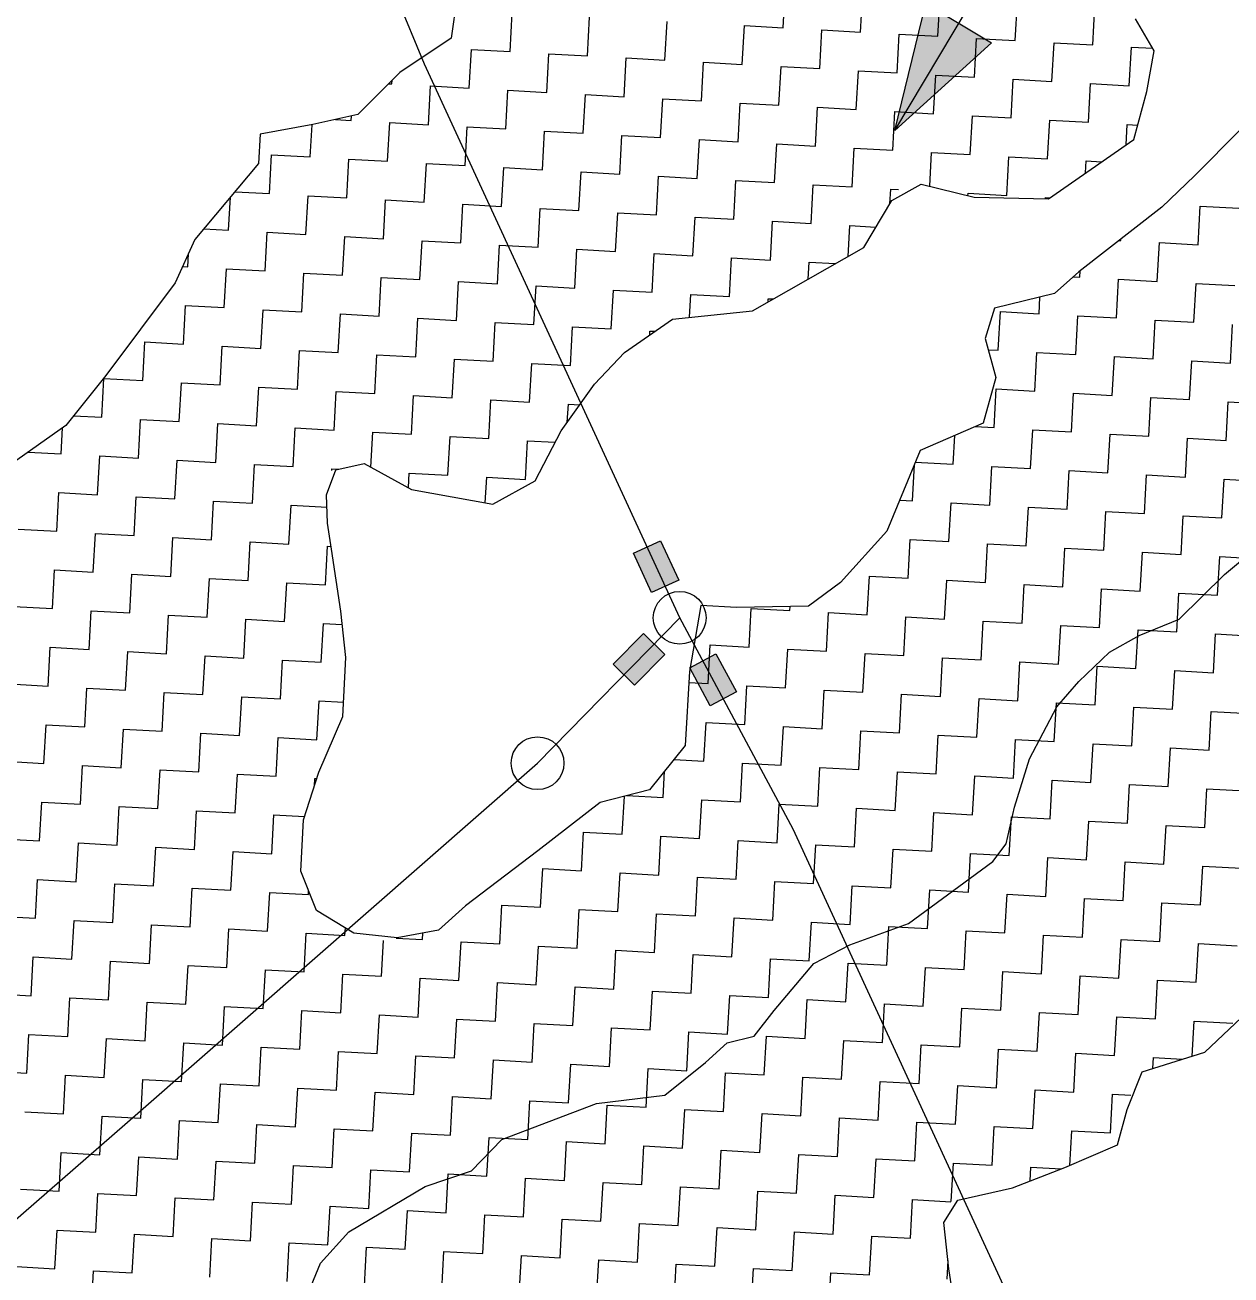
# Model space of a CAD drawing. Header units: metres. Extents: x 277693 to 280943, y 2038920 to 2043234.
# Drawn here: x 278205.6 to 278598.1, y 2042440.3 to 2042847.1 of the extents above; entities that cross this region are included whole.
import ezdxf

# ---------------------------------------------------------------- set-up
doc = ezdxf.new("R2010")
doc.units = ezdxf.units.M
doc.header["$MEASUREMENT"] = 0
for name, color, linetype in [('LINE_WATER', 4, 'Continuous'), ('POLY_HATCH', 12, 'Continuous'), ('POLY_PARCEL', 6, 'Continuous')]:
    doc.layers.add(name, color=color, linetype=linetype)

# ---------------------------------------------------------------- blocks, each defined once
blk = doc.blocks.new('344')
h = blk.add_hatch(color=256)
h.paths.add_polyline_path([(278509.48, 2042847.71), (278498.81, 2042854.08), (278488.64, 2042812.82)])
h.paths.add_polyline_path([(278488.64, 2042812.82), (278520.16, 2042841.33), (278509.48, 2042847.71)])
for points in [[(278403.65, 2042675.2), (278409.53, 2042662.44), (278418.35, 2042666.51), (278412.47, 2042679.26)], [(278404, 2042632.29), (278413.81, 2042642.33), (278406.86, 2042649.12), (278397.05, 2042639.08)], [(278437.13, 2042630.13), (278430.48, 2042642.5), (278421.92, 2042637.9), (278428.57, 2042625.53)]]:
    blk.add_hatch(color=256).paths.add_polyline_path(points)
for points in [[(278488.64, 2042812.82), (278614.21, 2043022.99)], [(278488.64, 2042812.82), (278498.81, 2042854.08)], [(278498.81, 2042854.08), (278520.16, 2042841.33)], [(278488.64, 2042812.82), (278520.16, 2042841.33)]]:
    blk.add_lwpolyline(points)
for points in [[(278412.47, 2042679.26), (278418.35, 2042666.51), (278409.53, 2042662.44), (278403.65, 2042675.2)], [(278397.05, 2042639.08), (278406.86, 2042649.12), (278413.81, 2042642.33), (278404, 2042632.29)], [(278428.57, 2042625.53), (278421.92, 2042637.9), (278430.48, 2042642.5), (278437.13, 2042630.13)]]:
    blk.add_lwpolyline(points, close=True)
for centre in [(278418.66, 2042654.24), (278372.41, 2042606.9)]:
    blk.add_circle(centre, 8.59)
at = {"layer": 'LINE_WATER'}
for p, q in [((278596.04, 2042668.36), (278605.86, 2042676.52)), ((278581.19, 2042653.8), (278596.04, 2042668.36)), ((278568.18, 2042648.5), (278581.19, 2042653.8)), ((278558.51, 2042643.01), (278568.18, 2042648.5)), ((278548.62, 2042633.53), (278558.51, 2042643.01)), ((278541.47, 2042625.23), (278548.62, 2042633.53)), ((278532.51, 2042608.33), (278541.47, 2042625.23)), ((278527.62, 2042592.55), (278532.51, 2042608.33)), ((278524.96, 2042580.66), (278527.62, 2042592.55)), ((278520.63, 2042574.88), (278524.96, 2042580.66)), ((278493.16, 2042554.72), (278520.63, 2042574.88)), ((278474.04, 2042547.75), (278493.16, 2042554.72)), ((278462.33, 2042541.71), (278474.04, 2042547.75)), ((278449.44, 2042526.37), (278462.33, 2042541.71)), ((278442.95, 2042518.03), (278449.44, 2042526.37)), ((278427.09, 2042509.55), (278434.13, 2042515.85)), ((278434.13, 2042515.85), (278442.95, 2042518.03)), ((278413.79, 2042498.91), (278427.09, 2042509.55)), ((278391.56, 2042496.12), (278413.79, 2042498.91)), ((278360.8, 2042484.45), (278391.56, 2042496.12)), ((278350.87, 2042474.29), (278360.8, 2042484.45)), ((278335.87, 2042469.1), (278350.87, 2042474.29)), ((278310.97, 2042454.42), (278335.87, 2042469.1)), ((278301.71, 2042444.24), (278310.97, 2042454.42)), ((278294.75, 2042427.23), (278301.71, 2042444.24))]:
    blk.add_line(p, q, dxfattribs=at)
at = {"layer": 'POLY_HATCH', "linetype": 'Continuous'}
for p, q in [((278452.34, 2042846.22), (278453.04, 2042858.82)), ((278477.53, 2042844.83), (278478.23, 2042857.43)), ((278502.72, 2042843.45), (278503.42, 2042856.04)), ((278527.91, 2042842.06), (278528.61, 2042854.65)), ((278553.1, 2042840.67), (278553.8, 2042853.26)), ((278363.48, 2042838.49), (278364.17, 2042851.09)), ((278388.67, 2042837.1), (278389.36, 2042849.7)), ((278413.86, 2042835.71), (278414.55, 2042848.31)), ((278439.05, 2042834.32), (278439.75, 2042846.92)), ((278439.75, 2042846.92), (278452.34, 2042846.22)), ((278464.24, 2042832.93), (278464.94, 2042845.53)), ((278464.94, 2042845.53), (278477.53, 2042844.83)), ((278489.43, 2042831.54), (278490.13, 2042844.14)), ((278490.13, 2042844.14), (278502.72, 2042843.45)), ((278514.62, 2042830.16), (278515.32, 2042842.75)), ((278515.32, 2042842.75), (278527.91, 2042842.06)), ((278539.81, 2042828.77), (278540.51, 2042841.36)), ((278540.51, 2042841.36), (278553.1, 2042840.67)), ((278350.19, 2042826.59), (278350.88, 2042839.19)), ((278350.88, 2042839.19), (278363.48, 2042838.49)), ((278375.38, 2042825.2), (278376.07, 2042837.8)), ((278376.07, 2042837.8), (278388.67, 2042837.1)), ((278400.57, 2042823.81), (278401.26, 2042836.41)), ((278401.26, 2042836.41), (278413.86, 2042835.71)), ((278565, 2042827.38), (278565.7, 2042839.97)), ((278565.7, 2042839.97), (278572.63, 2042839.59)), ((278425.76, 2042822.42), (278426.46, 2042835.02)), ((278426.46, 2042835.02), (278439.05, 2042834.32)), ((278450.95, 2042821.03), (278451.65, 2042833.63)), ((278451.65, 2042833.63), (278464.24, 2042832.93)), ((278476.14, 2042819.64), (278476.84, 2042832.24)), ((278476.84, 2042832.24), (278489.43, 2042831.54)), ((278323.95, 2042828.04), (278325, 2042827.98)), ((278325, 2042827.98), (278325.06, 2042829.16)), ((278501.33, 2042818.25), (278502.03, 2042830.85)), ((278502.03, 2042830.85), (278514.62, 2042830.16)), ((278526.52, 2042816.87), (278527.22, 2042829.46)), ((278527.22, 2042829.46), (278539.81, 2042828.77)), ((278551.71, 2042815.48), (278552.41, 2042828.07)), ((278552.41, 2042828.07), (278565, 2042827.38)), ((278336.9, 2042814.69), (278337.59, 2042827.29)), ((278337.59, 2042827.29), (278350.19, 2042826.59)), ((278362.09, 2042813.3), (278362.78, 2042825.9)), ((278362.78, 2042825.9), (278375.38, 2042825.2)), ((278387.28, 2042811.91), (278387.97, 2042824.51)), ((278387.97, 2042824.51), (278400.57, 2042823.81)), ((278412.47, 2042810.52), (278413.17, 2042823.12)), ((278413.17, 2042823.12), (278425.76, 2042822.42)), ((278437.66, 2042809.13), (278438.36, 2042821.73)), ((278438.36, 2042821.73), (278450.95, 2042821.03)), ((278462.85, 2042807.74), (278463.55, 2042820.34)), ((278463.55, 2042820.34), (278476.14, 2042819.64)), ((278306.64, 2042816.36), (278311.71, 2042816.08)), ((278311.71, 2042816.08), (278311.79, 2042817.48)), ((278488.04, 2042806.35), (278488.74, 2042818.95)), ((278488.74, 2042818.95), (278501.33, 2042818.25)), ((278513.23, 2042804.96), (278513.93, 2042817.56)), ((278513.93, 2042817.56), (278526.52, 2042816.87)), ((278538.42, 2042803.58), (278539.12, 2042816.17)), ((278539.12, 2042816.17), (278551.71, 2042815.48)), ((278298.42, 2042804.18), (278299, 2042814.69)), ((278323.61, 2042802.79), (278324.3, 2042815.38)), ((278324.3, 2042815.38), (278336.9, 2042814.69)), ((278348.8, 2042801.4), (278349.49, 2042814)), ((278349.49, 2042814), (278362.09, 2042813.3)), ((278373.99, 2042800.01), (278374.68, 2042812.61)), ((278374.68, 2042812.61), (278387.28, 2042811.91)), ((278563.94, 2042808.12), (278564.31, 2042814.78)), ((278564.31, 2042814.78), (278567.77, 2042814.59)), ((278399.18, 2042798.62), (278399.88, 2042811.22)), ((278399.88, 2042811.22), (278412.47, 2042810.52)), ((278424.37, 2042797.23), (278425.07, 2042809.83)), ((278425.07, 2042809.83), (278437.66, 2042809.13)), ((278449.56, 2042795.84), (278450.26, 2042808.44)), ((278450.26, 2042808.44), (278462.85, 2042807.74)), ((278285.13, 2042792.28), (278285.82, 2042804.87)), ((278285.82, 2042804.87), (278298.42, 2042804.18)), ((278310.32, 2042790.89), (278311.01, 2042803.48)), ((278311.01, 2042803.48), (278323.61, 2042802.79)), ((278474.75, 2042794.45), (278475.45, 2042807.05)), ((278475.45, 2042807.05), (278488.04, 2042806.35)), ((278500.03, 2042794.68), (278500.64, 2042805.66)), ((278500.64, 2042805.66), (278513.23, 2042804.96)), ((278525.13, 2042791.67), (278525.83, 2042804.27)), ((278525.83, 2042804.27), (278538.42, 2042803.58)), ((278335.51, 2042789.5), (278336.2, 2042802.09)), ((278336.2, 2042802.09), (278348.8, 2042801.4)), ((278360.7, 2042788.11), (278361.39, 2042800.71)), ((278361.39, 2042800.71), (278373.99, 2042800.01)), ((278550.8, 2042798.98), (278551.02, 2042802.88)), ((278551.02, 2042802.88), (278556.01, 2042802.61)), ((278385.89, 2042786.72), (278386.59, 2042799.32)), ((278386.59, 2042799.32), (278399.18, 2042798.62)), ((278411.08, 2042785.33), (278411.78, 2042797.93)), ((278411.78, 2042797.93), (278424.37, 2042797.23)), ((278436.27, 2042783.94), (278436.97, 2042796.54)), ((278436.97, 2042796.54), (278449.56, 2042795.84)), ((278273.95, 2042792.89), (278285.13, 2042792.28)), ((278297.03, 2042778.99), (278297.72, 2042791.58)), ((278297.72, 2042791.58), (278310.32, 2042790.89)), ((278461.46, 2042782.55), (278462.16, 2042795.15)), ((278462.16, 2042795.15), (278474.75, 2042794.45)), ((278487.08, 2042788.93), (278487.35, 2042793.76)), ((278487.35, 2042793.76), (278489.89, 2042793.62)), ((278512.5, 2042791.58), (278512.54, 2042792.37)), ((278512.54, 2042792.37), (278525.13, 2042791.67)), ((278271.84, 2042780.38), (278272.43, 2042791.09)), ((278322.22, 2042777.6), (278322.91, 2042790.19)), ((278322.91, 2042790.19), (278335.51, 2042789.5)), ((278347.41, 2042776.21), (278348.1, 2042788.8)), ((278348.1, 2042788.8), (278360.7, 2042788.11)), ((278372.6, 2042774.82), (278373.3, 2042787.42)), ((278373.3, 2042787.42), (278385.89, 2042786.72)), ((278537.71, 2042790.6), (278537.73, 2042790.98)), ((278537.73, 2042790.98), (278539.19, 2042790.9)), ((278587.42, 2042775.61), (278588.11, 2042788.2)), ((278588.11, 2042788.2), (278600.71, 2042787.51)), ((278397.79, 2042773.43), (278398.49, 2042786.03)), ((278398.49, 2042786.03), (278411.08, 2042785.33)), ((278422.98, 2042772.04), (278423.68, 2042784.64)), ((278423.68, 2042784.64), (278436.27, 2042783.94)), ((278448.17, 2042770.65), (278448.87, 2042783.25)), ((278448.87, 2042783.25), (278461.46, 2042782.55)), ((278263.8, 2042780.82), (278271.84, 2042780.38)), ((278283.74, 2042767.09), (278284.43, 2042779.68)), ((278284.43, 2042779.68), (278297.03, 2042778.99)), ((278473.51, 2042771.84), (278474.06, 2042781.86)), ((278474.06, 2042781.86), (278482.56, 2042781.39)), ((278308.93, 2042765.7), (278309.62, 2042778.29)), ((278309.62, 2042778.29), (278322.22, 2042777.6)), ((278334.12, 2042764.31), (278334.81, 2042776.9)), ((278334.81, 2042776.9), (278347.41, 2042776.21)), ((278359.31, 2042762.92), (278360.01, 2042775.51)), ((278360.01, 2042775.51), (278372.6, 2042774.82)), ((278561.72, 2042777.02), (278562.23, 2042777)), ((278562.23, 2042777), (278562.25, 2042777.43)), ((278574.13, 2042763.7), (278574.82, 2042776.3)), ((278574.82, 2042776.3), (278587.42, 2042775.61)), ((278258.55, 2042768.48), (278258.78, 2042772.7)), ((278384.5, 2042761.53), (278385.2, 2042774.13)), ((278385.2, 2042774.13), (278397.79, 2042773.43)), ((278409.69, 2042760.14), (278410.39, 2042772.74)), ((278410.39, 2042772.74), (278422.98, 2042772.04)), ((278434.88, 2042758.75), (278435.58, 2042771.35)), ((278435.58, 2042771.35), (278448.17, 2042770.65)), ((278256.9, 2042768.57), (278258.55, 2042768.48)), ((278270.45, 2042755.19), (278271.14, 2042767.78)), ((278271.14, 2042767.78), (278283.74, 2042767.09)), ((278460.46, 2042764.44), (278460.77, 2042769.96)), ((278460.77, 2042769.96), (278469.36, 2042769.48)), ((278548.94, 2042765.09), (278549.05, 2042767.16)), ((278295.64, 2042753.8), (278296.33, 2042766.39)), ((278296.33, 2042766.39), (278308.93, 2042765.7)), ((278320.83, 2042752.41), (278321.52, 2042765)), ((278321.52, 2042765), (278334.12, 2042764.31)), ((278346.02, 2042751.02), (278346.72, 2042763.61)), ((278346.72, 2042763.61), (278359.31, 2042762.92)), ((278546.8, 2042765.21), (278548.94, 2042765.09)), ((278560.84, 2042751.8), (278561.53, 2042764.4)), ((278561.53, 2042764.4), (278574.13, 2042763.7)), ((278586.03, 2042750.41), (278586.72, 2042763.01)), ((278586.72, 2042763.01), (278599.32, 2042762.32)), ((278371.21, 2042749.63), (278371.91, 2042762.22)), ((278371.91, 2042762.22), (278384.5, 2042761.53)), ((278396.4, 2042748.24), (278397.1, 2042760.84)), ((278397.1, 2042760.84), (278409.69, 2042760.14)), ((278421.88, 2042752.01), (278422.29, 2042759.45)), ((278422.29, 2042759.45), (278434.88, 2042758.75)), ((278257.16, 2042743.29), (278257.85, 2042755.88)), ((278257.85, 2042755.88), (278270.45, 2042755.19)), ((278447.42, 2042757.04), (278447.48, 2042758.06)), ((278447.48, 2042758.06), (278449.06, 2042757.97)), ((278535.65, 2042753.19), (278535.94, 2042758.55)), ((278282.35, 2042741.9), (278283.04, 2042754.49)), ((278283.04, 2042754.49), (278295.64, 2042753.8)), ((278307.54, 2042740.51), (278308.23, 2042753.1)), ((278308.23, 2042753.1), (278320.83, 2042752.41)), ((278332.73, 2042739.12), (278333.42, 2042751.71)), ((278333.42, 2042751.71), (278346.02, 2042751.02)), ((278522.36, 2042741.29), (278523.05, 2042753.89)), ((278523.05, 2042753.89), (278535.65, 2042753.19)), ((278547.55, 2042739.9), (278548.24, 2042752.5)), ((278548.24, 2042752.5), (278560.84, 2042751.8)), ((278572.74, 2042738.51), (278573.43, 2042751.11)), ((278573.43, 2042751.11), (278586.03, 2042750.41)), ((278357.92, 2042737.73), (278358.62, 2042750.32)), ((278358.62, 2042750.32), (278371.21, 2042749.63)), ((278383.11, 2042736.34), (278383.81, 2042748.93)), ((278383.81, 2042748.93), (278396.4, 2042748.24)), ((278408.93, 2042746.31), (278409, 2042747.55)), ((278409, 2042747.55), (278410.58, 2042747.46)), ((278597.93, 2042737.12), (278598.62, 2042749.72)), ((278243.87, 2042731.39), (278244.56, 2042743.98)), ((278244.56, 2042743.98), (278257.16, 2042743.29)), ((278269.06, 2042730), (278269.75, 2042742.59)), ((278269.75, 2042742.59), (278282.35, 2042741.9)), ((278294.25, 2042728.61), (278294.94, 2042741.2)), ((278294.94, 2042741.2), (278307.54, 2042740.51)), ((278319.44, 2042727.22), (278320.13, 2042739.81)), ((278320.13, 2042739.81), (278332.73, 2042739.12)), ((278344.63, 2042725.83), (278345.33, 2042738.42)), ((278345.33, 2042738.42), (278357.92, 2042737.73)), ((278519.12, 2042741.47), (278522.36, 2042741.29)), ((278534.26, 2042728), (278534.95, 2042740.6)), ((278534.95, 2042740.6), (278547.55, 2042739.9)), ((278559.45, 2042726.61), (278560.14, 2042739.21)), ((278560.14, 2042739.21), (278572.74, 2042738.51)), ((278369.82, 2042724.44), (278370.52, 2042737.03)), ((278370.52, 2042737.03), (278383.11, 2042736.34)), ((278584.64, 2042725.22), (278585.33, 2042737.82)), ((278585.33, 2042737.82), (278597.93, 2042737.12)), ((278230.58, 2042719.48), (278231.27, 2042732.08)), ((278231.27, 2042732.08), (278243.87, 2042731.39)), ((278255.77, 2042718.1), (278256.46, 2042730.69)), ((278256.46, 2042730.69), (278269.06, 2042730)), ((278280.96, 2042716.71), (278281.65, 2042729.3)), ((278281.65, 2042729.3), (278294.25, 2042728.61)), ((278306.15, 2042715.32), (278306.84, 2042727.91)), ((278306.84, 2042727.91), (278319.44, 2042727.22)), ((278331.34, 2042713.93), (278332.04, 2042726.52)), ((278332.04, 2042726.52), (278344.63, 2042725.83)), ((278520.97, 2042716.1), (278521.66, 2042728.7)), ((278521.66, 2042728.7), (278534.26, 2042728)), ((278546.16, 2042714.71), (278546.85, 2042727.31)), ((278546.85, 2042727.31), (278559.45, 2042726.61)), ((278356.53, 2042712.54), (278357.23, 2042725.13)), ((278357.23, 2042725.13), (278369.82, 2042724.44)), ((278382.09, 2042717.88), (278382.42, 2042723.74)), ((278382.42, 2042723.74), (278386.12, 2042723.54)), ((278571.35, 2042713.32), (278572.04, 2042725.92)), ((278572.04, 2042725.92), (278584.64, 2042725.22)), ((278596.54, 2042711.93), (278597.23, 2042724.53)), ((278597.23, 2042724.53), (278609.83, 2042723.83)), ((278221.39, 2042719.99), (278230.58, 2042719.48)), ((278242.48, 2042706.19), (278243.17, 2042718.79)), ((278243.17, 2042718.79), (278255.77, 2042718.1)), ((278217.29, 2042707.58), (278217.76, 2042716.06)), ((278267.67, 2042704.8), (278268.36, 2042717.4)), ((278268.36, 2042717.4), (278280.96, 2042716.71)), ((278292.86, 2042703.42), (278293.55, 2042716.01)), ((278293.55, 2042716.01), (278306.15, 2042715.32)), ((278318.12, 2042703.23), (278318.75, 2042714.62)), ((278318.75, 2042714.62), (278331.34, 2042713.93)), ((278514.81, 2042716.44), (278520.97, 2042716.1)), ((278532.87, 2042702.81), (278533.56, 2042715.41)), ((278533.56, 2042715.41), (278546.16, 2042714.71)), ((278558.06, 2042701.42), (278558.75, 2042714.02)), ((278558.75, 2042714.02), (278571.35, 2042713.32)), ((278343.24, 2042700.64), (278343.94, 2042713.23)), ((278343.94, 2042713.23), (278356.53, 2042712.54)), ((278368.43, 2042699.25), (278369.13, 2042711.84)), ((278369.13, 2042711.84), (278378.15, 2042711.35)), ((278507.68, 2042704.2), (278508.19, 2042713.58)), ((278583.25, 2042700.03), (278583.94, 2042712.63)), ((278583.94, 2042712.63), (278596.54, 2042711.93)), ((278206.61, 2042708.17), (278217.29, 2042707.58)), ((278229.19, 2042694.29), (278229.88, 2042706.89)), ((278229.88, 2042706.89), (278242.48, 2042706.19)), ((278254.38, 2042692.9), (278255.07, 2042705.5)), ((278255.07, 2042705.5), (278267.67, 2042704.8)), ((278279.57, 2042691.51), (278280.26, 2042704.11)), ((278280.26, 2042704.11), (278292.86, 2042703.42)), ((278305.42, 2042702.11), (278305.46, 2042702.72)), ((278305.46, 2042702.72), (278307.7, 2042702.6)), ((278494.39, 2042692.3), (278495.04, 2042704.12)), ((278495.35, 2042704.88), (278507.68, 2042704.2)), ((278519.58, 2042690.91), (278520.27, 2042703.51)), ((278520.27, 2042703.51), (278532.87, 2042702.81)), ((278544.77, 2042689.52), (278545.46, 2042702.12)), ((278545.46, 2042702.12), (278558.06, 2042701.42)), ((278330.38, 2042696.57), (278330.65, 2042701.33)), ((278330.65, 2042701.33), (278343.24, 2042700.64)), ((278355.38, 2042691.67), (278355.84, 2042699.94)), ((278355.84, 2042699.94), (278368.43, 2042699.25)), ((278569.96, 2042688.13), (278570.65, 2042700.73)), ((278570.65, 2042700.73), (278583.25, 2042700.03)), ((278595.15, 2042686.74), (278595.84, 2042699.34)), ((278595.84, 2042699.34), (278608.44, 2042698.64)), ((278215.9, 2042682.39), (278216.59, 2042694.99)), ((278216.59, 2042694.99), (278229.19, 2042694.29)), ((278241.09, 2042681), (278241.78, 2042693.6)), ((278241.78, 2042693.6), (278254.38, 2042692.9)), ((278266.28, 2042679.61), (278266.97, 2042692.21)), ((278266.97, 2042692.21), (278279.57, 2042691.51)), ((278291.47, 2042678.22), (278292.17, 2042690.82)), ((278292.17, 2042690.82), (278303.9, 2042690.17)), ((278490.28, 2042692.53), (278494.39, 2042692.3)), ((278506.29, 2042679.01), (278506.98, 2042691.61)), ((278506.98, 2042691.61), (278519.58, 2042690.91)), ((278531.48, 2042677.62), (278532.17, 2042690.22)), ((278532.17, 2042690.22), (278544.77, 2042689.52)), ((278556.67, 2042676.23), (278557.36, 2042688.83)), ((278557.36, 2042688.83), (278569.96, 2042688.13)), ((278581.86, 2042674.84), (278582.55, 2042687.44)), ((278582.55, 2042687.44), (278595.15, 2042686.74)), ((278203.3, 2042683.09), (278215.9, 2042682.39)), ((278227.8, 2042669.1), (278228.49, 2042681.7)), ((278228.49, 2042681.7), (278241.09, 2042681)), ((278252.99, 2042667.71), (278253.68, 2042680.31)), ((278253.68, 2042680.31), (278266.28, 2042679.61)), ((278278.18, 2042666.32), (278278.88, 2042678.92)), ((278278.88, 2042678.92), (278291.47, 2042678.22)), ((278303.37, 2042664.93), (278304.07, 2042677.53)), ((278304.07, 2042677.53), (278305.15, 2042677.47)), ((278493, 2042667.11), (278493.69, 2042679.71)), ((278493.69, 2042679.71), (278506.29, 2042679.01)), ((278518.19, 2042665.72), (278518.88, 2042678.32)), ((278518.88, 2042678.32), (278531.48, 2042677.62)), ((278543.38, 2042664.33), (278544.07, 2042676.93)), ((278544.07, 2042676.93), (278556.67, 2042676.23)), ((278568.57, 2042662.94), (278569.26, 2042675.54)), ((278569.26, 2042675.54), (278581.86, 2042674.84)), ((278593.76, 2042661.55), (278594.45, 2042674.15)), ((278594.45, 2042674.15), (278607.05, 2042673.45)), ((278214.51, 2042657.2), (278215.2, 2042669.8)), ((278215.2, 2042669.8), (278227.8, 2042669.1)), ((278239.7, 2042655.81), (278240.39, 2042668.41)), ((278240.39, 2042668.41), (278252.99, 2042667.71)), ((278264.89, 2042654.42), (278265.59, 2042667.02)), ((278265.59, 2042667.02), (278278.18, 2042666.32)), ((278290.08, 2042653.03), (278290.78, 2042665.63)), ((278290.78, 2042665.63), (278303.37, 2042664.93)), ((278479.71, 2042655.21), (278480.4, 2042667.8)), ((278480.4, 2042667.8), (278493, 2042667.11)), ((278504.9, 2042653.82), (278505.59, 2042666.42)), ((278505.59, 2042666.42), (278518.19, 2042665.72)), ((278530.09, 2042652.43), (278530.78, 2042665.03)), ((278530.78, 2042665.03), (278543.38, 2042664.33)), ((278555.28, 2042651.04), (278555.97, 2042663.64)), ((278555.97, 2042663.64), (278568.57, 2042662.94)), ((278580.47, 2042649.65), (278581.16, 2042662.25)), ((278581.16, 2042662.25), (278593.76, 2042661.55)), ((278201.91, 2042657.9), (278214.51, 2042657.2)), ((278441.23, 2042644.7), (278441.92, 2042657.29)), ((278441.92, 2042657.29), (278454.52, 2042656.6)), ((278454.52, 2042656.6), (278454.59, 2042657.9)), ((278226.41, 2042643.91), (278227.1, 2042656.51)), ((278227.1, 2042656.51), (278239.7, 2042655.81)), ((278251.6, 2042642.52), (278252.3, 2042655.12)), ((278252.3, 2042655.12), (278264.89, 2042654.42)), ((278276.79, 2042641.13), (278277.49, 2042653.73)), ((278277.49, 2042653.73), (278290.08, 2042653.03)), ((278466.42, 2042643.31), (278467.11, 2042655.9)), ((278467.11, 2042655.9), (278479.71, 2042655.21)), ((278491.61, 2042641.92), (278492.3, 2042654.51)), ((278492.3, 2042654.51), (278504.9, 2042653.82)), ((278516.8, 2042640.53), (278517.49, 2042653.13)), ((278517.49, 2042653.13), (278530.09, 2042652.43)), ((278301.98, 2042639.74), (278302.68, 2042652.34)), ((278302.68, 2042652.34), (278308.83, 2042652)), ((278541.99, 2042639.14), (278542.68, 2042651.74)), ((278542.68, 2042651.74), (278555.28, 2042651.04)), ((278567.18, 2042637.75), (278567.87, 2042650.35)), ((278567.87, 2042650.35), (278580.47, 2042649.65)), ((278592.37, 2042636.36), (278593.07, 2042648.96)), ((278593.07, 2042648.96), (278605.66, 2042648.26)), ((278427.94, 2042632.8), (278428.63, 2042645.39)), ((278428.63, 2042645.39), (278441.23, 2042644.7)), ((278213.12, 2042632.01), (278213.81, 2042644.61)), ((278213.81, 2042644.61), (278226.41, 2042643.91)), ((278238.31, 2042630.62), (278239.01, 2042643.22)), ((278239.01, 2042643.22), (278251.6, 2042642.52)), ((278263.5, 2042629.23), (278264.2, 2042641.83)), ((278264.2, 2042641.83), (278276.79, 2042641.13)), ((278453.13, 2042631.41), (278453.82, 2042644)), ((278453.82, 2042644), (278466.42, 2042643.31)), ((278478.32, 2042630.02), (278479.01, 2042642.61)), ((278479.01, 2042642.61), (278491.61, 2042641.92)), ((278503.51, 2042628.63), (278504.2, 2042641.22)), ((278504.2, 2042641.22), (278516.8, 2042640.53)), ((278288.69, 2042627.84), (278289.39, 2042640.44)), ((278289.39, 2042640.44), (278301.98, 2042639.74)), ((278528.7, 2042627.24), (278529.39, 2042639.84)), ((278529.39, 2042639.84), (278541.99, 2042639.14)), ((278553.89, 2042625.85), (278554.58, 2042638.45)), ((278554.58, 2042638.45), (278567.18, 2042637.75)), ((278579.08, 2042624.46), (278579.78, 2042637.06)), ((278579.78, 2042637.06), (278592.37, 2042636.36)), ((278200.52, 2042632.71), (278213.12, 2042632.01)), ((278421.62, 2042633.15), (278427.94, 2042632.8)), ((278225.02, 2042618.72), (278225.72, 2042631.32)), ((278225.72, 2042631.32), (278238.31, 2042630.62)), ((278250.21, 2042617.33), (278250.91, 2042629.93)), ((278250.91, 2042629.93), (278263.5, 2042629.23)), ((278275.4, 2042615.94), (278276.1, 2042628.54)), ((278276.1, 2042628.54), (278288.69, 2042627.84)), ((278439.84, 2042619.51), (278440.53, 2042632.1)), ((278440.53, 2042632.1), (278453.13, 2042631.41)), ((278465.03, 2042618.12), (278465.72, 2042630.71)), ((278465.72, 2042630.71), (278478.32, 2042630.02)), ((278490.22, 2042616.73), (278490.91, 2042629.32)), ((278490.91, 2042629.32), (278503.51, 2042628.63)), ((278300.59, 2042614.55), (278301.29, 2042627.15)), ((278301.29, 2042627.15), (278309.22, 2042626.71)), ((278515.41, 2042615.34), (278516.1, 2042627.93)), ((278516.1, 2042627.93), (278528.7, 2042627.24)), ((278540.6, 2042613.95), (278541.29, 2042626.55)), ((278541.29, 2042626.55), (278553.89, 2042625.85)), ((278565.79, 2042612.56), (278566.49, 2042625.16)), ((278566.49, 2042625.16), (278579.08, 2042624.46)), ((278590.98, 2042611.17), (278591.68, 2042623.77)), ((278591.68, 2042623.77), (278604.27, 2042623.07)), ((278211.73, 2042606.82), (278212.42, 2042619.42)), ((278212.42, 2042619.42), (278225.02, 2042618.72)), ((278236.92, 2042605.43), (278237.62, 2042618.03)), ((278237.62, 2042618.03), (278250.21, 2042617.33)), ((278262.11, 2042604.04), (278262.81, 2042616.64)), ((278262.81, 2042616.64), (278275.4, 2042615.94)), ((278426.55, 2042607.61), (278427.24, 2042620.2)), ((278427.24, 2042620.2), (278439.84, 2042619.51)), ((278451.74, 2042606.22), (278452.43, 2042618.81)), ((278452.43, 2042618.81), (278465.03, 2042618.12)), ((278476.93, 2042604.83), (278477.62, 2042617.42)), ((278477.62, 2042617.42), (278490.22, 2042616.73)), ((278287.3, 2042602.65), (278288, 2042615.25)), ((278288, 2042615.25), (278300.59, 2042614.55)), ((278502.12, 2042603.44), (278502.81, 2042616.03)), ((278502.81, 2042616.03), (278515.41, 2042615.34)), ((278527.31, 2042602.05), (278528, 2042614.64)), ((278528, 2042614.64), (278540.6, 2042613.95)), ((278552.5, 2042600.66), (278553.2, 2042613.25)), ((278553.2, 2042613.25), (278565.79, 2042612.56)), ((278577.69, 2042599.27), (278578.39, 2042611.87)), ((278578.39, 2042611.87), (278590.98, 2042611.17)), ((278199.13, 2042607.52), (278211.73, 2042606.82)), ((278223.63, 2042593.53), (278224.33, 2042606.13)), ((278224.33, 2042606.13), (278236.92, 2042605.43)), ((278248.82, 2042592.14), (278249.52, 2042604.74)), ((278249.52, 2042604.74), (278262.11, 2042604.04)), ((278413.26, 2042595.71), (278413.73, 2042604.28)), ((278416.85, 2042608.14), (278426.55, 2042607.61)), ((278438.45, 2042594.32), (278439.14, 2042606.91)), ((278439.14, 2042606.91), (278451.74, 2042606.22)), ((278463.64, 2042592.93), (278464.33, 2042605.52)), ((278464.33, 2042605.52), (278476.93, 2042604.83)), ((278488.83, 2042591.54), (278489.52, 2042604.13)), ((278489.52, 2042604.13), (278502.12, 2042603.44)), ((278274.01, 2042590.75), (278274.71, 2042603.35)), ((278274.71, 2042603.35), (278287.3, 2042602.65)), ((278299.76, 2042599.38), (278299.9, 2042601.96)), ((278299.9, 2042601.96), (278300.58, 2042601.92)), ((278514.02, 2042590.15), (278514.71, 2042602.74)), ((278514.71, 2042602.74), (278527.31, 2042602.05)), ((278539.21, 2042588.76), (278539.91, 2042601.35)), ((278539.91, 2042601.35), (278552.5, 2042600.66)), ((278399.97, 2042583.8), (278400.65, 2042596.15)), ((278401.45, 2042596.36), (278413.26, 2042595.71)), ((278564.4, 2042587.37), (278565.1, 2042599.96)), ((278565.1, 2042599.96), (278577.69, 2042599.27)), ((278589.59, 2042585.98), (278590.29, 2042598.58)), ((278590.29, 2042598.58), (278602.88, 2042597.88)), ((278210.34, 2042581.63), (278211.04, 2042594.23)), ((278211.04, 2042594.23), (278223.63, 2042593.53)), ((278235.53, 2042580.24), (278236.23, 2042592.84)), ((278236.23, 2042592.84), (278248.82, 2042592.14)), ((278425.16, 2042582.42), (278425.85, 2042595.01)), ((278425.85, 2042595.01), (278438.45, 2042594.32)), ((278450.35, 2042581.03), (278451.04, 2042593.62)), ((278451.04, 2042593.62), (278463.64, 2042592.93)), ((278475.54, 2042579.64), (278476.23, 2042592.23)), ((278476.23, 2042592.23), (278488.83, 2042591.54)), ((278260.72, 2042578.85), (278261.42, 2042591.45)), ((278261.42, 2042591.45), (278274.01, 2042590.75)), ((278285.91, 2042577.46), (278286.61, 2042590.06)), ((278286.61, 2042590.06), (278296.56, 2042589.51)), ((278500.73, 2042578.25), (278501.42, 2042590.84)), ((278501.42, 2042590.84), (278514.02, 2042590.15)), ((278525.92, 2042576.86), (278526.62, 2042589.45)), ((278526.62, 2042589.45), (278539.21, 2042588.76)), ((278551.11, 2042575.47), (278551.81, 2042588.06)), ((278551.81, 2042588.06), (278564.4, 2042587.37)), ((278386.68, 2042571.9), (278387.37, 2042584.5)), ((278387.37, 2042584.5), (278399.97, 2042583.8)), ((278576.3, 2042574.08), (278577, 2042586.67)), ((278577, 2042586.67), (278589.59, 2042585.98)), ((278197.75, 2042582.32), (278210.34, 2042581.63)), ((278222.24, 2042568.34), (278222.94, 2042580.94)), ((278222.94, 2042580.94), (278235.53, 2042580.24)), ((278411.87, 2042570.51), (278412.56, 2042583.11)), ((278412.56, 2042583.11), (278425.16, 2042582.42)), ((278437.06, 2042569.13), (278437.75, 2042581.72)), ((278437.75, 2042581.72), (278450.35, 2042581.03)), ((278462.25, 2042567.74), (278462.94, 2042580.33)), ((278462.94, 2042580.33), (278475.54, 2042579.64)), ((278247.43, 2042566.95), (278248.13, 2042579.55)), ((278248.13, 2042579.55), (278260.72, 2042578.85)), ((278272.62, 2042565.56), (278273.32, 2042578.16)), ((278273.32, 2042578.16), (278285.91, 2042577.46)), ((278487.44, 2042566.35), (278488.13, 2042578.94)), ((278488.13, 2042578.94), (278500.73, 2042578.25)), ((278512.63, 2042564.96), (278513.32, 2042577.55)), ((278513.32, 2042577.55), (278525.92, 2042576.86)), ((278537.82, 2042563.57), (278538.52, 2042576.16)), ((278538.52, 2042576.16), (278551.11, 2042575.47)), ((278373.39, 2042560), (278374.08, 2042572.6)), ((278374.08, 2042572.6), (278386.68, 2042571.9)), ((278563.01, 2042562.18), (278563.71, 2042574.77)), ((278563.71, 2042574.77), (278576.3, 2042574.08)), ((278588.2, 2042560.79), (278588.9, 2042573.38)), ((278588.9, 2042573.38), (278601.49, 2042572.69)), ((278208.95, 2042556.44), (278209.65, 2042569.03)), ((278209.65, 2042569.03), (278222.24, 2042568.34)), ((278234.14, 2042555.05), (278234.84, 2042567.65)), ((278234.84, 2042567.65), (278247.43, 2042566.95)), ((278398.58, 2042558.61), (278399.27, 2042571.21)), ((278399.27, 2042571.21), (278411.87, 2042570.51)), ((278423.77, 2042557.22), (278424.46, 2042569.82)), ((278424.46, 2042569.82), (278437.06, 2042569.13)), ((278448.96, 2042555.84), (278449.65, 2042568.43)), ((278449.65, 2042568.43), (278462.25, 2042567.74)), ((278259.33, 2042553.66), (278260.03, 2042566.26)), ((278260.03, 2042566.26), (278272.62, 2042565.56)), ((278284.52, 2042552.27), (278285.22, 2042564.87)), ((278285.22, 2042564.87), (278297.81, 2042564.17)), ((278297.81, 2042564.17), (278297.88, 2042565.36)), ((278474.15, 2042554.45), (278474.84, 2042567.04)), ((278474.84, 2042567.04), (278487.44, 2042566.35)), ((278499.34, 2042553.06), (278500.03, 2042565.65)), ((278500.03, 2042565.65), (278512.63, 2042564.96)), ((278524.53, 2042551.67), (278525.23, 2042564.26)), ((278525.23, 2042564.26), (278537.82, 2042563.57)), ((278360.1, 2042548.1), (278360.79, 2042560.7)), ((278360.79, 2042560.7), (278373.39, 2042560)), ((278549.72, 2042550.28), (278550.42, 2042562.87)), ((278550.42, 2042562.87), (278563.01, 2042562.18)), ((278574.91, 2042548.89), (278575.61, 2042561.48)), ((278575.61, 2042561.48), (278588.2, 2042560.79)), ((278196.36, 2042557.13), (278208.95, 2042556.44)), ((278220.85, 2042543.15), (278221.55, 2042555.74)), ((278221.55, 2042555.74), (278234.14, 2042555.05)), ((278385.29, 2042546.71), (278385.98, 2042559.31)), ((278385.98, 2042559.31), (278398.58, 2042558.61)), ((278410.48, 2042545.32), (278411.17, 2042557.92)), ((278411.17, 2042557.92), (278423.77, 2042557.22)), ((278435.67, 2042543.93), (278436.36, 2042556.53)), ((278436.36, 2042556.53), (278448.96, 2042555.84)), ((278246.04, 2042541.76), (278246.74, 2042554.35)), ((278246.74, 2042554.35), (278259.33, 2042553.66)), ((278271.23, 2042540.37), (278271.93, 2042552.97)), ((278271.93, 2042552.97), (278284.52, 2042552.27)), ((278296.42, 2042538.98), (278297.12, 2042551.58)), ((278297.12, 2042551.58), (278309.71, 2042550.88)), ((278309.71, 2042550.88), (278309.85, 2042553.29)), ((278334.91, 2042549.49), (278335.02, 2042551.63)), ((278460.86, 2042542.55), (278461.55, 2042555.14)), ((278461.55, 2042555.14), (278474.15, 2042554.45)), ((278486.05, 2042541.16), (278486.74, 2042553.75)), ((278486.74, 2042553.75), (278499.34, 2042553.06)), ((278511.24, 2042539.77), (278511.94, 2042552.36)), ((278511.94, 2042552.36), (278524.53, 2042551.67)), ((278321.62, 2042537.59), (278322.25, 2042549.18)), ((278326.33, 2042549.97), (278334.91, 2042549.49)), ((278346.81, 2042536.2), (278347.5, 2042548.8)), ((278347.5, 2042548.8), (278360.1, 2042548.1)), ((278372, 2042534.81), (278372.69, 2042547.41)), ((278372.69, 2042547.41), (278385.29, 2042546.71)), ((278536.43, 2042538.38), (278537.13, 2042550.97)), ((278537.13, 2042550.97), (278549.72, 2042550.28)), ((278561.62, 2042536.99), (278562.32, 2042549.58)), ((278562.32, 2042549.58), (278574.91, 2042548.89)), ((278586.81, 2042535.6), (278587.51, 2042548.19)), ((278587.51, 2042548.19), (278600.1, 2042547.5)), ((278207.56, 2042531.25), (278208.26, 2042543.84)), ((278208.26, 2042543.84), (278220.85, 2042543.15)), ((278397.19, 2042533.42), (278397.88, 2042546.02)), ((278397.88, 2042546.02), (278410.48, 2042545.32)), ((278422.38, 2042532.03), (278423.07, 2042544.63)), ((278423.07, 2042544.63), (278435.67, 2042543.93)), ((278447.57, 2042530.64), (278448.26, 2042543.24)), ((278448.26, 2042543.24), (278460.86, 2042542.55)), ((278232.75, 2042529.86), (278233.45, 2042542.45)), ((278233.45, 2042542.45), (278246.04, 2042541.76)), ((278257.94, 2042528.47), (278258.64, 2042541.06)), ((278258.64, 2042541.06), (278271.23, 2042540.37)), ((278283.13, 2042527.08), (278283.83, 2042539.68)), ((278283.83, 2042539.68), (278296.42, 2042538.98)), ((278472.76, 2042529.26), (278473.45, 2042541.85)), ((278473.45, 2042541.85), (278486.05, 2042541.16)), ((278497.95, 2042527.87), (278498.65, 2042540.46)), ((278498.65, 2042540.46), (278511.24, 2042539.77)), ((278523.14, 2042526.48), (278523.84, 2042539.07)), ((278523.84, 2042539.07), (278536.43, 2042538.38)), ((278308.33, 2042525.69), (278309.02, 2042538.29)), ((278309.02, 2042538.29), (278321.62, 2042537.59)), ((278333.52, 2042524.3), (278334.21, 2042536.9)), ((278334.21, 2042536.9), (278346.81, 2042536.2)), ((278358.71, 2042522.91), (278359.4, 2042535.51)), ((278359.4, 2042535.51), (278372, 2042534.81)), ((278548.33, 2042525.09), (278549.03, 2042537.68)), ((278549.03, 2042537.68), (278561.62, 2042536.99)), ((278573.52, 2042523.7), (278574.22, 2042536.29)), ((278574.22, 2042536.29), (278586.81, 2042535.6)), ((278194.97, 2042531.94), (278207.56, 2042531.25)), ((278383.9, 2042521.52), (278384.59, 2042534.12)), ((278384.59, 2042534.12), (278397.19, 2042533.42)), ((278409.09, 2042520.13), (278409.78, 2042532.73)), ((278409.78, 2042532.73), (278422.38, 2042532.03)), ((278434.28, 2042518.74), (278434.97, 2042531.34)), ((278434.97, 2042531.34), (278447.57, 2042530.64)), ((278219.46, 2042517.96), (278220.16, 2042530.55)), ((278220.16, 2042530.55), (278232.75, 2042529.86)), ((278244.65, 2042516.57), (278245.35, 2042529.16)), ((278245.35, 2042529.16), (278257.94, 2042528.47)), ((278269.84, 2042515.18), (278270.54, 2042527.77)), ((278270.54, 2042527.77), (278283.13, 2042527.08)), ((278459.47, 2042517.35), (278460.16, 2042529.95)), ((278460.16, 2042529.95), (278472.76, 2042529.26)), ((278484.66, 2042515.97), (278485.36, 2042528.56)), ((278485.36, 2042528.56), (278497.95, 2042527.87)), ((278509.85, 2042514.58), (278510.55, 2042527.17)), ((278510.55, 2042527.17), (278523.14, 2042526.48)), ((278295.04, 2042513.79), (278295.73, 2042526.39)), ((278295.73, 2042526.39), (278308.33, 2042525.69)), ((278320.23, 2042512.4), (278320.92, 2042525)), ((278320.92, 2042525), (278333.52, 2042524.3)), ((278345.42, 2042511.01), (278346.11, 2042523.61)), ((278346.11, 2042523.61), (278358.71, 2042522.91)), ((278535.04, 2042513.19), (278535.74, 2042525.78)), ((278535.74, 2042525.78), (278548.33, 2042525.09)), ((278560.23, 2042511.8), (278560.93, 2042524.39)), ((278560.93, 2042524.39), (278573.52, 2042523.7)), ((278585.49, 2042511.61), (278586.12, 2042523)), ((278586.12, 2042523), (278598.71, 2042522.31)), ((278370.61, 2042509.62), (278371.3, 2042522.22)), ((278371.3, 2042522.22), (278383.9, 2042521.52)), ((278395.8, 2042508.23), (278396.49, 2042520.83)), ((278396.49, 2042520.83), (278409.09, 2042520.13)), ((278420.99, 2042506.84), (278421.68, 2042519.44)), ((278421.68, 2042519.44), (278434.28, 2042518.74)), ((278206.17, 2042506.06), (278206.87, 2042518.65)), ((278206.87, 2042518.65), (278219.46, 2042517.96)), ((278231.36, 2042504.67), (278232.06, 2042517.26)), ((278232.06, 2042517.26), (278244.65, 2042516.57)), ((278256.55, 2042503.28), (278257.25, 2042515.87)), ((278257.25, 2042515.87), (278269.84, 2042515.18)), ((278446.18, 2042505.45), (278446.87, 2042518.05)), ((278446.87, 2042518.05), (278459.47, 2042517.35)), ((278471.37, 2042504.06), (278472.07, 2042516.66)), ((278472.07, 2042516.66), (278484.66, 2042515.97)), ((278496.56, 2042502.68), (278497.26, 2042515.27)), ((278497.26, 2042515.27), (278509.85, 2042514.58)), ((278281.75, 2042501.89), (278282.44, 2042514.48)), ((278282.44, 2042514.48), (278295.04, 2042513.79)), ((278306.94, 2042500.5), (278307.63, 2042513.1)), ((278307.63, 2042513.1), (278320.23, 2042512.4)), ((278332.13, 2042499.11), (278332.82, 2042511.71)), ((278332.82, 2042511.71), (278345.42, 2042511.01)), ((278521.75, 2042501.29), (278522.45, 2042513.88)), ((278522.45, 2042513.88), (278535.04, 2042513.19)), ((278546.94, 2042499.9), (278547.64, 2042512.49)), ((278547.64, 2042512.49), (278560.23, 2042511.8)), ((278572.63, 2042507.58), (278572.83, 2042511.1)), ((278572.83, 2042511.1), (278582.22, 2042510.58)), ((278193.58, 2042506.75), (278206.17, 2042506.06)), ((278357.32, 2042497.72), (278358.01, 2042510.32)), ((278358.01, 2042510.32), (278370.61, 2042509.62)), ((278382.51, 2042496.33), (278383.2, 2042508.93)), ((278383.2, 2042508.93), (278395.8, 2042508.23)), ((278407.7, 2042494.94), (278408.39, 2042507.54)), ((278408.39, 2042507.54), (278420.99, 2042506.84)), ((278218.07, 2042492.77), (278218.77, 2042505.36)), ((278218.77, 2042505.36), (278231.36, 2042504.67)), ((278243.26, 2042491.38), (278243.96, 2042503.97)), ((278243.96, 2042503.97), (278256.55, 2042503.28)), ((278268.46, 2042489.99), (278269.15, 2042502.58)), ((278269.15, 2042502.58), (278281.75, 2042501.89)), ((278432.89, 2042493.55), (278433.58, 2042506.15)), ((278433.58, 2042506.15), (278446.18, 2042505.45)), ((278458.08, 2042492.16), (278458.78, 2042504.76)), ((278458.78, 2042504.76), (278471.37, 2042504.06)), ((278483.27, 2042490.77), (278483.97, 2042503.37)), ((278483.97, 2042503.37), (278496.56, 2042502.68)), ((278293.65, 2042488.6), (278294.34, 2042501.19)), ((278294.34, 2042501.19), (278306.94, 2042500.5)), ((278318.84, 2042487.21), (278319.53, 2042499.81)), ((278319.53, 2042499.81), (278332.13, 2042499.11)), ((278344.03, 2042485.82), (278344.72, 2042498.42)), ((278344.72, 2042498.42), (278357.32, 2042497.72)), ((278508.46, 2042489.39), (278509.16, 2042501.98)), ((278509.16, 2042501.98), (278521.75, 2042501.29)), ((278533.65, 2042488), (278534.35, 2042500.59)), ((278534.35, 2042500.59), (278546.94, 2042499.9)), ((278558.84, 2042486.61), (278559.54, 2042499.2)), ((278559.54, 2042499.2), (278565.56, 2042498.87)), ((278369.22, 2042484.43), (278369.91, 2042497.03)), ((278369.91, 2042497.03), (278382.51, 2042496.33)), ((278394.41, 2042483.04), (278395.1, 2042495.64)), ((278395.1, 2042495.64), (278407.7, 2042494.94)), ((278205.48, 2042493.46), (278218.07, 2042492.77)), ((278229.97, 2042479.48), (278230.67, 2042492.07)), ((278230.67, 2042492.07), (278243.26, 2042491.38)), ((278255.17, 2042478.09), (278255.86, 2042490.68)), ((278255.86, 2042490.68), (278268.46, 2042489.99)), ((278419.6, 2042481.65), (278420.29, 2042494.25)), ((278420.29, 2042494.25), (278432.89, 2042493.55)), ((278444.79, 2042480.26), (278445.49, 2042492.86)), ((278445.49, 2042492.86), (278458.08, 2042492.16)), ((278469.98, 2042478.87), (278470.68, 2042491.47)), ((278470.68, 2042491.47), (278483.27, 2042490.77)), ((278280.36, 2042476.7), (278281.05, 2042489.29)), ((278281.05, 2042489.29), (278293.65, 2042488.6)), ((278305.55, 2042475.31), (278306.24, 2042487.9)), ((278306.24, 2042487.9), (278318.84, 2042487.21)), ((278330.74, 2042473.92), (278331.43, 2042486.52)), ((278331.43, 2042486.52), (278344.03, 2042485.82)), ((278495.17, 2042477.48), (278495.87, 2042490.08)), ((278495.87, 2042490.08), (278508.46, 2042489.39)), ((278520.36, 2042476.1), (278521.06, 2042488.69)), ((278521.06, 2042488.69), (278533.65, 2042488)), ((278545.63, 2042476.01), (278546.25, 2042487.3)), ((278546.25, 2042487.3), (278558.84, 2042486.61)), ((278355.93, 2042472.53), (278356.62, 2042485.13)), ((278356.62, 2042485.13), (278369.22, 2042484.43)), ((278381.12, 2042471.14), (278381.81, 2042483.74)), ((278381.81, 2042483.74), (278394.41, 2042483.04)), ((278406.31, 2042469.75), (278407, 2042482.35)), ((278407, 2042482.35), (278419.6, 2042481.65)), ((278216.68, 2042467.58), (278217.38, 2042480.17)), ((278217.38, 2042480.17), (278229.97, 2042479.48)), ((278241.87, 2042466.19), (278242.57, 2042478.78)), ((278242.57, 2042478.78), (278255.17, 2042478.09)), ((278431.5, 2042468.36), (278432.2, 2042480.96)), ((278432.2, 2042480.96), (278444.79, 2042480.26)), ((278456.69, 2042466.97), (278457.39, 2042479.57)), ((278457.39, 2042479.57), (278469.98, 2042478.87)), ((278481.88, 2042465.58), (278482.58, 2042478.18)), ((278482.58, 2042478.18), (278495.17, 2042477.48)), ((278267.07, 2042464.8), (278267.76, 2042477.39)), ((278267.76, 2042477.39), (278280.36, 2042476.7)), ((278292.26, 2042463.41), (278292.95, 2042476)), ((278292.95, 2042476), (278305.55, 2042475.31)), ((278317.45, 2042462.02), (278318.14, 2042474.61)), ((278318.14, 2042474.61), (278330.74, 2042473.92)), ((278507.08, 2042464.24), (278507.77, 2042476.79)), ((278507.77, 2042476.79), (278520.36, 2042476.1)), ((278532.71, 2042470.96), (278532.96, 2042475.4)), ((278532.96, 2042475.4), (278542.83, 2042474.86)), ((278342.64, 2042460.63), (278343.33, 2042473.23)), ((278343.33, 2042473.23), (278355.93, 2042472.53)), ((278367.83, 2042459.24), (278368.52, 2042471.84)), ((278368.52, 2042471.84), (278381.12, 2042471.14)), ((278393.02, 2042457.85), (278393.71, 2042470.45)), ((278393.71, 2042470.45), (278406.31, 2042469.75)), ((278204.09, 2042468.27), (278216.68, 2042467.58)), ((278228.58, 2042454.29), (278229.28, 2042466.88)), ((278229.28, 2042466.88), (278241.87, 2042466.19)), ((278418.21, 2042456.46), (278418.91, 2042469.06)), ((278418.91, 2042469.06), (278431.5, 2042468.36)), ((278443.4, 2042455.07), (278444.1, 2042467.67)), ((278444.1, 2042467.67), (278456.69, 2042466.97)), ((278468.59, 2042453.68), (278469.29, 2042466.28)), ((278469.29, 2042466.28), (278481.88, 2042465.58)), ((278253.78, 2042452.9), (278254.47, 2042465.49)), ((278254.47, 2042465.49), (278267.07, 2042464.8)), ((278278.97, 2042451.51), (278279.66, 2042464.1)), ((278279.66, 2042464.1), (278292.26, 2042463.41)), ((278304.16, 2042450.12), (278304.85, 2042462.71)), ((278304.85, 2042462.71), (278317.45, 2042462.02)), ((278493.78, 2042452.29), (278494.48, 2042464.89)), ((278494.48, 2042464.89), (278506.92, 2042464.2)), ((278329.35, 2042448.73), (278330.04, 2042461.32)), ((278330.04, 2042461.32), (278342.64, 2042460.63)), ((278354.54, 2042447.34), (278355.23, 2042459.94)), ((278355.23, 2042459.94), (278367.83, 2042459.24)), ((278379.73, 2042445.95), (278380.42, 2042458.55)), ((278380.42, 2042458.55), (278393.02, 2042457.85)), ((278215.29, 2042442.39), (278215.99, 2042454.98)), ((278215.99, 2042454.98), (278228.58, 2042454.29)), ((278404.92, 2042444.56), (278405.62, 2042457.16)), ((278405.62, 2042457.16), (278418.21, 2042456.46)), ((278430.11, 2042443.17), (278430.81, 2042455.77)), ((278430.81, 2042455.77), (278443.4, 2042455.07)), ((278455.3, 2042441.78), (278456, 2042454.38)), ((278456, 2042454.38), (278468.59, 2042453.68)), ((278240.49, 2042441), (278241.18, 2042453.59)), ((278241.18, 2042453.59), (278253.78, 2042452.9)), ((278265.68, 2042439.61), (278266.37, 2042452.2)), ((278266.37, 2042452.2), (278278.97, 2042451.51)), ((278290.87, 2042438.22), (278291.56, 2042450.81)), ((278291.56, 2042450.81), (278304.16, 2042450.12)), ((278480.49, 2042440.39), (278481.19, 2042452.99)), ((278481.19, 2042452.99), (278493.78, 2042452.29)), ((278316.06, 2042436.83), (278316.75, 2042449.42)), ((278316.75, 2042449.42), (278329.35, 2042448.73)), ((278341.25, 2042435.44), (278341.94, 2042448.03)), ((278341.94, 2042448.03), (278354.54, 2042447.34)), ((278366.44, 2042434.05), (278367.13, 2042446.65)), ((278367.13, 2042446.65), (278379.73, 2042445.95)), ((278202.7, 2042443.08), (278215.29, 2042442.39)), ((278227.2, 2042429.1), (278227.89, 2042441.69)), ((278227.89, 2042441.69), (278240.49, 2042441)), ((278391.63, 2042432.66), (278392.32, 2042445.26)), ((278392.32, 2042445.26), (278404.92, 2042444.56)), ((278416.82, 2042431.27), (278417.52, 2042443.87)), ((278417.52, 2042443.87), (278430.11, 2042443.17)), ((278442.01, 2042429.88), (278442.71, 2042442.48)), ((278442.71, 2042442.48), (278455.3, 2042441.78)), ((278505.68, 2042439), (278506.02, 2042445.07)), ((278467.2, 2042428.49), (278467.9, 2042441.09)), ((278467.9, 2042441.09), (278480.49, 2042440.39))]:
    blk.add_line(p, q, dxfattribs=at)
at = {"layer": 'POLY_HATCH'}
for p, q in [((278346.13, 2042855.96), (278344.33, 2042842.87)), ((278573.12, 2042838.76), (278567.01, 2042849.11)), ((278344.33, 2042842.87), (278327.59, 2042831.7)), ((278570.72, 2042825.54), (278573.12, 2042838.76)), ((278327.59, 2042831.7), (278313.93, 2042817.96)), ((278566.52, 2042809.91), (278570.72, 2042825.54)), ((278313.93, 2042817.96), (278299.24, 2042814.74)), ((278282.14, 2042811.65), (278281.61, 2042802.01)), ((278299.24, 2042814.74), (278282.14, 2042811.65)), ((278601.22, 2042813.12), (278586.19, 2042798.09)), ((278538.73, 2042790.58), (278566.52, 2042809.91)), ((278281.61, 2042802.01), (278260.9, 2042777.37)), ((278487.76, 2042790.05), (278497.24, 2042795.37)), ((278497.24, 2042795.37), (278514.54, 2042791.08)), ((278586.19, 2042798.09), (278575.61, 2042787.82)), ((278478.56, 2042774.7), (278487.76, 2042790.05)), ((278514.54, 2042791.08), (278538.73, 2042790.58)), ((278575.61, 2042787.82), (278548.56, 2042766.78)), ((278260.9, 2042777.37), (278254.48, 2042763.22)), ((278442.35, 2042754.16), (278478.56, 2042774.7)), ((278254.48, 2042763.22), (278231.85, 2042733.05)), ((278548.56, 2042766.78), (278540.65, 2042759.71)), ((278540.65, 2042759.71), (278521.18, 2042754.94)), ((278521.18, 2042754.94), (278518.13, 2042745.09)), ((278400.68, 2042740.6), (278416.31, 2042751.43)), ((278416.31, 2042751.43), (278442.35, 2042754.16)), ((278518.13, 2042745.09), (278521.61, 2042732.38)), ((278390.93, 2042730.29), (278400.68, 2042740.6)), ((278231.85, 2042733.05), (278218.87, 2042716.84)), ((278380.06, 2042715.03), (278390.93, 2042730.29)), ((278521.61, 2042732.38), (278517.45, 2042717.58)), ((278218.87, 2042716.84), (278190.34, 2042696.66)), ((278371.65, 2042698.8), (278380.06, 2042715.03)), ((278517.45, 2042717.58), (278496.92, 2042708.7)), ((278496.92, 2042708.7), (278486.14, 2042682.46)), ((278303.75, 2042694.2), (278306.71, 2042702.38)), ((278306.71, 2042702.38), (278316.01, 2042704.38)), ((278316.01, 2042704.38), (278331.41, 2042696.01)), ((278357.87, 2042691.22), (278371.65, 2042698.8)), ((278304.08, 2042685), (278303.75, 2042694.2)), ((278331.41, 2042696.01), (278357.87, 2042691.22)), ((278305.29, 2042676.59), (278304.08, 2042685)), ((278486.14, 2042682.46), (278471.02, 2042665.76)), ((278308.35, 2042656.39), (278305.29, 2042676.59)), ((278471.02, 2042665.76), (278460.57, 2042657.99)), ((278425.51, 2042658.26), (278421.82, 2042636.76)), ((278437.17, 2042657.62), (278425.51, 2042658.26)), ((278460.57, 2042657.99), (278437.17, 2042657.62)), ((278310.02, 2042641.27), (278308.35, 2042656.39)), ((278308.97, 2042622.14), (278310.02, 2042641.27)), ((278421.82, 2042636.76), (278420.49, 2042612.63)), ((278301.25, 2042604.01), (278308.97, 2042622.14)), ((278420.49, 2042612.63), (278408.84, 2042598.25)), ((278296.22, 2042588.43), (278301.25, 2042604.01)), ((278408.84, 2042598.25), (278392.75, 2042594.13)), ((278392.75, 2042594.13), (278372.49, 2042578.38)), ((278295.3, 2042571.79), (278296.22, 2042588.43)), ((278372.49, 2042578.38), (278348.96, 2042560.49)), ((278300.44, 2042558.99), (278295.3, 2042571.79)), ((278348.96, 2042560.49), (278340.17, 2042552.62)), ((278312.56, 2042551.64), (278300.44, 2042558.99)), ((278326.67, 2042550.03), (278312.56, 2042551.64)), ((278340.17, 2042552.62), (278326.67, 2042550.03)), ((278589.55, 2042512.88), (278605.4, 2042527.86)), ((278569.15, 2042506.49), (278589.55, 2042512.88)), ((278564.3, 2042494.24), (278569.15, 2042506.49)), ((278561.16, 2042482.73), (278564.3, 2042494.24)), ((278544.05, 2042475.32), (278561.16, 2042482.73)), ((278526.98, 2042468.75), (278544.05, 2042475.32)), ((278509.22, 2042464.73), (278526.98, 2042468.75)), ((278504.65, 2042457.47), (278509.22, 2042464.73)), ((278506.32, 2042442.35), (278504.65, 2042457.47)), ((278508.15, 2042430.13), (278506.32, 2042442.35))]:
    blk.add_line(p, q, dxfattribs=at)
at = {"layer": 'POLY_PARCEL'}
for p, q in [((278335.65, 2042834.35), (278317.7, 2042877.54)), ((278418.66, 2042654.24), (278335.65, 2042834.35)), ((278372.41, 2042606.9), (278418.66, 2042654.24)), ((278455.64, 2042585.42), (278418.66, 2042654.24)), ((278242.34, 2042493.05), (278372.41, 2042606.9)), ((278558.88, 2042361.33), (278455.64, 2042585.42)), ((278182.83, 2042441.21), (278242.34, 2042493.05))]:
    blk.add_line(p, q, dxfattribs=at)

msp = doc.modelspace()

# ---------------------------------------------------------------- block references
msp.add_blockref('344', (0, 0))

doc.saveas('drawing.dxf')
